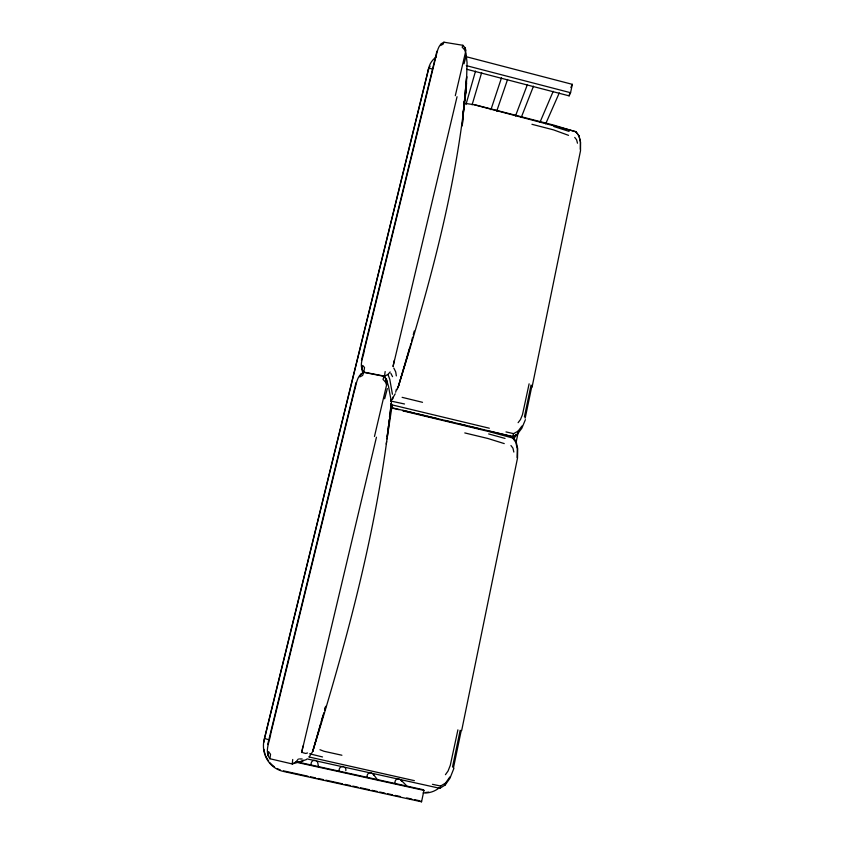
<?xml version="1.0" encoding="UTF-8"?>
<svg xmlns="http://www.w3.org/2000/svg" width="844" height="844" viewBox="0 0 844 844"><rect width="100%" height="100%" fill="white"/><g stroke="black" fill="none" stroke-linecap="round" stroke-linejoin="round"><path stroke-width="1.27" d="M580.345 149.325L580.398 141.655L578.973 135.852L575.872 131.622L473.885 104.677L464.021 103.211M517.119 457.606L517.288 448.881L515.821 442.34L512.751 438.025L512.751 436.591L391.658 407.694M463.799 106.945L466.289 90.065L467.059 62.72L465.972 52.855M387.006 438.891L391.985 406.397L391.331 402.894C379.083 521.676 347.96 637.684 312.691 751.487L309.326 756.741M292.731 759.484L292.203 763.936L269.88 758.735C264.214 751.149 269.795 741.559 270.808 733.383L354.237 391.437C356.506 384.864 356.4 375.643 363.743 372.362L384.031 376.318L386.352 379.209L387.206 382.364L374.472 436.496M386.963 436.432L387.301 433.858M387.807 429.986L388.303 426.114M388.641 423.53L389.147 419.668M389.485 417.084L391.331 402.894M385.149 371.55L384.537 376.15L386.352 380.57M463.746 104.276L464.094 101.67M464.601 97.767L465.107 93.863M465.455 91.257L466.468 83.44C457.015 187.157 428.847 288.099 398.115 387.259L396.975 389.78M462.85 113.444L463.419 109.541M267.685 744.545L356.041 382.554M267.991 755.675L268.603 751.635L270.555 754.336L269.88 758.735M386.204 444.092L386.605 441.496M361.454 360.335L436.907 51.21M390.15 371.961L387.955 374.441L384.537 376.15L363.796 372.109L364.545 367.541L362.667 365.399L361.981 369.588L362.941 373.375M306.952 758.872L439.861 788.317L445.231 784.973L445.558 783.053L449.841 776.955M521.951 426.009L518.058 431.178L517.562 433.953L513.637 438.426M394.338 360.24L393.03 366.57L457.047 96.712M302.996 746.022L301.656 752.553L376.445 437.224M461.668 730.566L517.509 458.113L517.678 448.586L516.074 441.38L512.751 436.591M532.068 387.111L580.514 150.77L580.556 142.393L578.973 135.852M516.18 442.013L518.3 431.695M428.013 71.371L428.699 68.069L432.212 68.976M524.419 416.83L531.055 385.012M452.511 767.017L460.159 730.313M525.19 418.16L531.899 385.951M453.481 767.808L461.235 730.514M466.679 69.25L569.13 95.857L569.626 93.473M436.2 57.012A22.545 20.224 18.9 0 0 428.773 67.794L264.246 739.196A27.24 26.058 -65.5 0 0 283.405 771.437L421.557 801.8L423.962 790.385L423.192 789.689L298.09 762.111M569.13 95.857L570.565 92.713L572.327 84.337L466.743 56.843M529.114 383.83L522.478 414.657L520.463 419.573L518.111 422.675M457.912 729.838L450.306 765.297L448.027 771.068L445.442 774.676M455.306 95.688L465.92 50.492L465.086 47.77L462.892 45.291L443.944 42.2C437.772 44.7 437.34 52.085 435.694 57.582L364.492 349.427C363.775 356.727 358.215 365.558 363.796 372.109M391.152 399.813L390.793 401.385L395.203 393.832M384.642 398.779L387.343 388.556M464.01 63.785L466.131 55.883M391.215 409.709L391.985 406.397M464.865 96.142L466.289 90.065M395.688 392.207L396.406 389.2M408.95 350.872L410.944 343.424M411.608 340.944L412.6 337.22M413.265 334.741L414.267 331.017M392.671 399.075L393.304 396.701M515.821 442.34L516.074 441.38M465.951 104.572L475.52 71.118M320.593 724.015L312.691 751.487L323.917 712.589M321.311 721.514L323.104 715.269M324.55 710.279L325.626 706.523M324.645 710.078L325.731 706.312M409.372 348.677L398.115 387.259L408.623 352.106M472.102 104.825L481.639 72.7M497.232 433.046L512.646 436.707L513.563 433.637L518.058 431.178M386.541 384.906L385.476 382.005L386.352 379.209L388.514 386.373L391.236 401.111M384.031 376.318L383.018 379.441L385.476 382.005M490.923 109.678L501.494 77.859M496.705 111.165L507.592 79.441M439.861 788.317L440.642 786.028L445.558 783.053M465.487 52.106L464.474 49.511L465.086 47.77M363.743 372.362L362.625 375.453L359.871 376.878L360.905 374.04M462.892 45.291L462.164 47.253L464.474 49.511M515.462 116.008L527.394 84.59M303.196 760.191L302.88 761.024L292.203 763.936L295.949 761.942L298.386 758.999M521.233 117.495L533.482 86.172M453.945 768.24L449.957 778.242L445.231 784.973M443.944 42.2L443.132 44.152L440.568 45.502L441.317 43.709M525.401 419.658L521.845 428.224L517.562 433.953L512.646 436.707M539.949 122.327L553.221 91.3M545.699 123.804L559.287 92.872M570.882 87.512L572.327 84.337M264.573 738.458L269.204 739.903M513.542 438.384L516.328 434.649M306.414 759.579L299.124 761.974L295.949 761.942M307.532 752.964L305.728 753.47L302.827 752.7M299.536 758.925L302.184 758.999M404.508 403.981L390.709 401.027M432.455 784.319L440.642 786.028M298.059 762.638L423.962 790.385M283.521 770.857L307.902 776.216M310.465 776.786L315.593 777.915M318.167 778.474L323.294 779.603M325.858 780.162L342.537 783.833M345.112 784.392L350.239 785.521M352.803 786.091L357.94 787.22M360.504 787.779L369.482 789.752M372.056 790.322L377.184 791.45M379.747 792.01L384.885 793.138M387.449 793.708L392.587 794.837M395.15 795.396L400.278 796.525M406.692 797.939L411.83 799.068M414.393 799.627L419.531 800.756M341.915 755.243L323.938 751.265L319.981 749.715M414.415 780.668L308.82 756.941M505.989 431.917L513.563 433.637M309.611 753.797L322.524 756.962M392.808 408.253L399.001 409.678M391.12 404.666L489.309 428.214M489.573 431.221L494.679 432.434M422.517 402.314L402.124 397.345M402.81 410.353L414.288 413.117M416.841 413.729L424.5 415.575M427.053 416.187L438.532 418.951M444.915 420.481L452.563 422.327M458.946 423.857L466.605 425.703M469.148 426.315L480.637 429.079M402.894 410.87L488.845 431.548L512.751 438.025M464.78 432.93L487.98 438.511L504.248 443.596M531.942 124.3L553.516 129.86L568.529 135.346M474.033 104.561L553.938 125.165L576.083 131.928M466.299 65.621L570.565 92.713M488.655 433.932L505.05 438.437M553.938 126.547L569.099 131.39M406.671 785.806L400.583 779.645A3.524 3.355 -80.4 0 1 401.501 781.175M420.808 801.04L421.557 801.8M574.722 137.435L576.6 139.766L577.475 143.206M378.101 780.584L372.742 773.505A3.524 3.365 -76.9 0 1 373.66 775.024M510.947 445.526L512.941 448.164L513.838 452.057M575.872 131.622L579.005 135.979M390.856 373.354L392.534 376.656M393.789 368.037L395.72 371.919L396.342 375.897M387.955 374.441L389.759 379.22L392.418 394.253M318.631 767.301L317.724 762.691A3.534 3.376 -69.5 0 0 316.817 761.161M367.214 777.218A3.524 3.365 -76.9 0 1 371.202 772.682M439.386 787.726A24.444 23.305 -84 0 1 423.118 792.927M428.689 792.094A24.339 23.199 -84 0 1 425.661 792.474M311.204 764.864A3.534 3.376 -69.5 0 1 315.276 760.338M344.816 767.344A3.534 3.376 -73.2 0 1 345.787 770.688M339.246 771.047A3.534 3.376 -73.2 0 1 343.276 766.521M395.097 783.359A3.524 3.355 -80.4 0 1 399.043 778.822M430.06 66.222A22.419 20.129 18.9 0 0 428.077 71.096L264.478 738.827A27.071 25.9 -65.5 0 0 263.856 742.309M280.25 769.897A27.071 25.9 -65.5 0 1 277.138 768.504M274.247 766.69A27.071 25.9 -65.5 0 1 270.059 762.839M268.635 761.045A27.071 25.9 -65.5 0 1 265.818 756.034M265.385 754.969A27.071 25.9 -65.5 0 1 263.95 749.335M466.658 76.688L462.238 125.714L466.658 76.688"/></g></svg>
